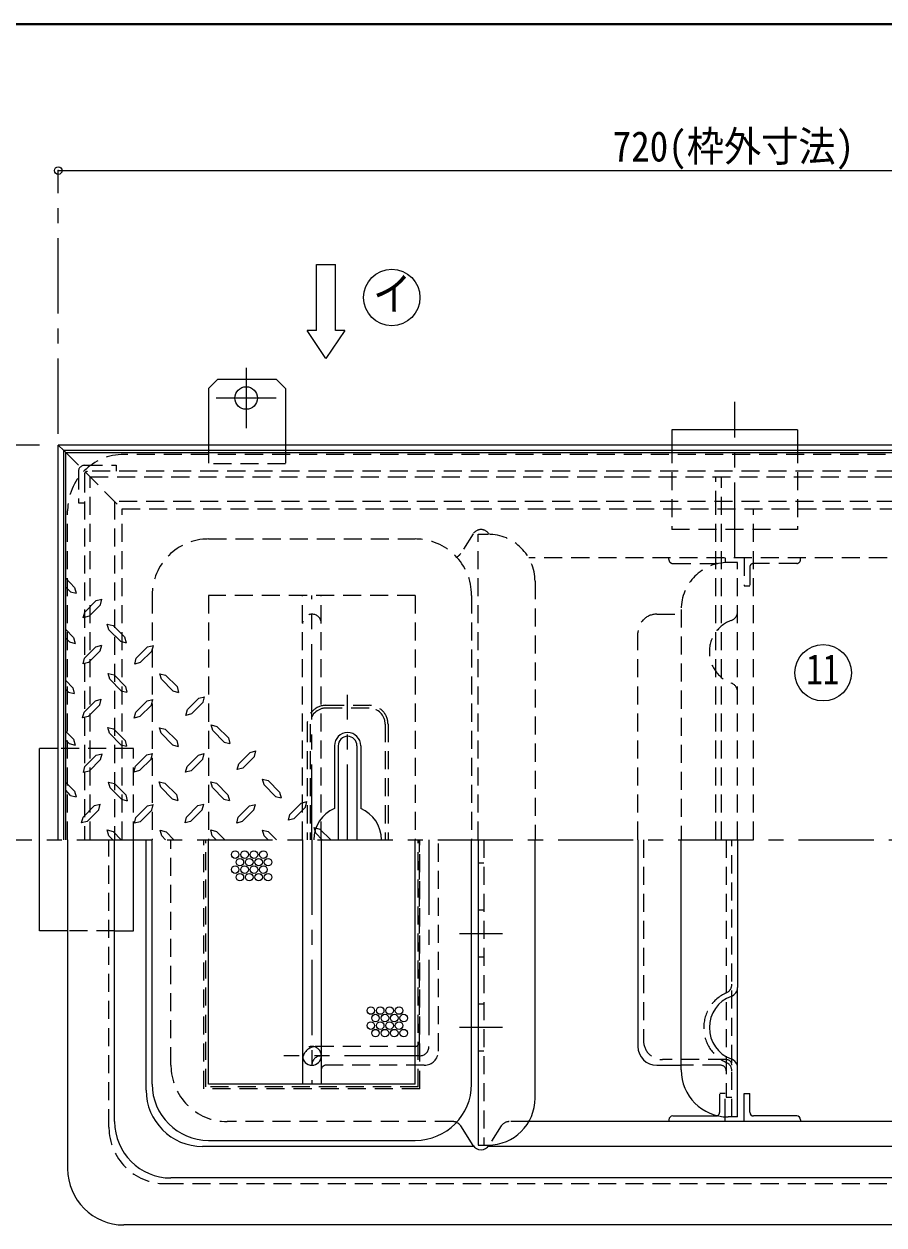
# Model space of a CAD drawing. Units: millimetres at full size, sheet at 1:8; details may follow other scales. Extents: x -1649 to 1591, y -1079 to 1169.
# Drawn here: x -1287 to -829, y 530 to 1169 of the extents above; entities that cross this region are included whole.
import ezdxf
from ezdxf.enums import TextEntityAlignment as Align

# ---------------------------------------------------------------- set-up
doc = ezdxf.new("R2010")
doc.units = ezdxf.units.MM
doc.header["$LTSCALE"] = 8
doc.header["$PDMODE"] = 32
doc.header["$PDSIZE"] = 4
doc.linetypes.add('CHAIN1', pattern=[8, 5, -1, 1, -1])
doc.linetypes.add('DASHED1', pattern=[1.8, 1.2, -0.6])
doc.layers.add('0-0_ﾚｲﾔ1', color=4, linetype='Continuous', lineweight=9)
doc.styles.add('ＭＳ ゴシック', font='')
doc.styles.get('ＭＳ ゴシック').set_extended_font_data('MS Gothic')

msp = doc.modelspace()

# ---------------------------------------------------------------- linework, layer by layer
at = {"layer": '0-0_ﾚｲﾔ1', "color": 1, "lineweight": 40}
msp.add_line((1591.424, 1169.018), (-1648.576, 1169.018), dxfattribs=at)
at = {"layer": '0-0_ﾚｲﾔ1', "linetype": 'CHAIN1'}
for p, q in [((-1268.576, 951.018), (-1268.576, 1091.018)), ((-1168.576, 986.018), (-1168.576, 954.018)), ((-1152.576, 970.018), (-1184.576, 970.018)), ((-908.576, 885.018), (-908.576, 968.018)), ((-1278.576, 945.018), (-1514.576, 945.018)), ((-1133.576, 735.018), (-1133.576, 865.018)), ((-1114.576, 735.018), (-1114.576, 812.018)), ((-1514.576, 735.018), (-253.576, 735.018)), ((-1133.576, 735.018), (-1133.576, 605.018)), ((-1071.266, 735.018), (-1071.266, 625.018)), ((-1032.076, 685.018), (-1055.076, 685.018)), ((-1032.076, 635.018), (-1055.076, 635.018)), ((-1076.266, 620.018), (-1148.576, 620.018))]:
    msp.add_line(p, q, dxfattribs=at)
at = {"layer": '0-0_ﾚｲﾔ1'}
for p, q in [((-1268.576, 1091.018), (-548.576, 1091.018)), ((-1183.576, 980.018), (-1188.576, 975.018)), ((-1183.576, 980.018), (-1152.576, 980.018)), ((-1147.576, 975.018), (-1152.576, 980.018)), ((-1188.576, 975.018), (-1188.576, 945.018)), ((-1147.576, 975.018), (-1147.576, 945.018)), ((-942.076, 953.018), (-942.076, 945.018)), ((-875.076, 953.018), (-942.076, 953.018)), ((-875.076, 953.018), (-875.076, 945.018)), ((-1265.576, 942.018), (-1264.576, 941.018)), ((-1259.899, 869.247), (-1264.576, 874.111)), ((-1262.117, 866.932), (-1264.576, 869.391)), ((-1259.899, 869.247), (-1259.032, 866.161)), ((-1262.117, 866.932), (-1259.032, 866.161)), ((-1248.424, 862.207), (-1245.339, 863.075)), ((-1246.11, 859.99), (-1245.339, 863.075)), ((-1248.424, 862.207), (-1254.403, 856.132)), ((-1246.11, 859.99), (-1252.185, 853.915)), ((-1260.382, 842.536), (-1264.576, 846.898)), ((-1242.446, 849.768), (-1239.36, 848.9)), ((-1241.578, 846.682), (-1242.446, 849.768)), ((-1235.503, 840.607), (-1241.578, 846.682)), ((-1233.285, 842.922), (-1239.36, 848.9)), ((-1262.599, 840.222), (-1264.576, 842.199)), ((-1262.599, 840.222), (-1259.514, 839.45)), ((-1260.382, 842.536), (-1259.514, 839.45)), ((-1248.521, 837.715), (-1254.596, 831.64)), ((-1248.521, 837.715), (-1245.435, 838.486)), ((-1246.207, 835.497), (-1245.435, 838.486)), ((-1235.503, 840.607), (-1232.417, 839.836)), ((-1233.285, 842.922), (-1232.417, 839.836)), ((-1221.039, 837.618), (-1227.114, 831.543)), ((-1221.039, 837.618), (-1217.953, 838.39)), ((-1218.724, 835.4), (-1217.953, 838.39)), ((-1260.767, 815.825), (-1264.576, 819.634)), ((-1241.964, 823.443), (-1238.878, 822.672)), ((-1241.096, 820.454), (-1241.964, 823.443)), ((-1235.021, 814.282), (-1241.096, 820.454)), ((-1232.803, 816.597), (-1238.878, 822.672)), ((-1214.482, 823.347), (-1211.396, 822.575)), ((-1213.614, 820.357), (-1214.482, 823.347)), ((-1207.539, 814.186), (-1213.614, 820.357)), ((-1205.321, 816.5), (-1211.396, 822.575)), ((-1263.082, 813.511), (-1264.576, 815.006)), ((-1263.082, 813.511), (-1259.996, 812.74)), ((-1260.767, 815.825), (-1259.996, 812.74)), ((-1235.021, 814.282), (-1232.032, 813.511)), ((-1232.803, 816.597), (-1232.032, 813.511)), ((-1207.539, 814.186), (-1204.549, 813.415)), ((-1205.321, 816.5), (-1204.549, 813.415)), ((-1248.714, 808.979), (-1254.789, 802.904)), ((-1248.714, 808.979), (-1245.628, 809.75)), ((-1246.399, 806.761), (-1245.628, 809.75)), ((-1221.232, 808.882), (-1227.307, 802.807)), ((-1221.232, 808.882), (-1218.146, 809.654)), ((-1218.917, 806.665), (-1218.146, 809.654)), ((-1193.749, 810.329), (-1199.824, 804.254)), ((-1193.749, 810.329), (-1190.664, 811.1)), ((-1191.435, 808.111), (-1190.664, 811.1)), ((-1260.478, 788.44), (-1264.576, 792.538)), ((-1242.157, 794.707), (-1239.071, 793.936)), ((-1241.289, 791.718), (-1242.157, 794.707)), ((-1232.996, 787.861), (-1239.071, 793.936)), ((-1214.674, 794.611), (-1211.589, 793.84)), ((-1213.807, 791.622), (-1214.674, 794.611)), ((-1205.514, 787.765), (-1211.589, 793.84)), ((-1187.192, 796.057), (-1184.107, 795.286)), ((-1186.324, 793.068), (-1187.192, 796.057)), ((-1180.249, 786.897), (-1186.324, 793.068)), ((-1178.032, 789.211), (-1184.107, 795.286)), ((-1262.696, 786.125), (-1264.576, 788.006)), ((-1262.696, 786.125), (-1259.61, 785.354)), ((-1260.478, 788.44), (-1259.61, 785.354)), ((-1235.214, 785.547), (-1241.289, 791.718)), ((-1232.996, 787.861), (-1232.224, 784.775)), ((-1207.732, 785.45), (-1213.807, 791.622)), ((-1205.514, 787.765), (-1204.742, 784.679)), ((-1180.249, 786.897), (-1177.26, 786.125)), ((-1178.032, 789.211), (-1177.26, 786.125)), ((-1268.576, 783.518), (-1278.576, 783.518)), ((-1278.576, 735.018), (-1278.576, 783.518)), ((-1248.328, 779.954), (-1254.403, 773.879)), ((-1248.328, 779.954), (-1245.242, 780.725)), ((-1246.014, 777.736), (-1245.242, 780.725)), ((-1235.214, 785.547), (-1232.224, 784.775)), ((-1221.424, 780.147), (-1227.499, 774.072)), ((-1221.424, 780.147), (-1218.339, 780.918)), ((-1219.11, 777.929), (-1218.339, 780.918)), ((-1207.732, 785.45), (-1204.742, 784.679)), ((-1193.942, 780.05), (-1200.017, 773.975)), ((-1193.942, 780.05), (-1190.857, 780.822)), ((-1191.628, 777.832), (-1190.857, 780.822)), ((-1166.46, 781.497), (-1172.535, 775.422)), ((-1166.46, 781.497), (-1163.374, 782.268)), ((-1164.146, 779.279), (-1163.374, 782.268)), ((-1159.903, 767.225), (-1156.817, 766.454)), ((-1159.035, 764.236), (-1159.903, 767.225)), ((-1259.899, 760.861), (-1264.576, 765.538)), ((-1262.117, 758.547), (-1264.576, 761.357)), ((-1259.899, 760.861), (-1259.032, 757.775)), ((-1241.771, 765.682), (-1238.685, 764.911)), ((-1240.903, 762.693), (-1241.771, 765.682)), ((-1234.828, 756.522), (-1240.903, 762.693)), ((-1232.61, 758.836), (-1238.685, 764.911)), ((-1214.867, 765.875), (-1211.782, 765.104)), ((-1213.999, 762.886), (-1214.867, 765.875)), ((-1207.924, 756.715), (-1213.999, 762.886)), ((-1205.707, 759.029), (-1211.782, 765.104)), ((-1187.385, 765.779), (-1184.299, 765.007)), ((-1186.517, 762.79), (-1187.385, 765.779)), ((-1180.442, 756.618), (-1186.517, 762.79)), ((-1178.224, 758.932), (-1184.299, 765.007)), ((-1152.96, 758.065), (-1159.035, 764.236)), ((-1150.742, 760.379), (-1156.817, 766.454)), ((-1262.117, 758.547), (-1259.032, 757.775)), ((-1234.828, 756.522), (-1231.839, 755.75)), ((-1232.61, 758.836), (-1231.839, 755.75)), ((-1207.924, 756.715), (-1204.935, 755.943)), ((-1205.707, 759.029), (-1204.935, 755.943)), ((-1180.442, 756.618), (-1177.453, 755.847)), ((-1178.224, 758.932), (-1177.453, 755.847)), ((-1152.96, 758.065), (-1149.971, 757.293)), ((-1150.742, 760.379), (-1149.971, 757.293)), ((-1139.267, 754.497), (-1145.342, 748.422)), ((-1139.267, 754.497), (-1136.182, 755.268)), ((-1136.953, 752.279), (-1136.182, 755.268)), ((-1249.292, 753.147), (-1255.367, 747.072)), ((-1249.292, 753.147), (-1246.207, 753.918)), ((-1246.978, 750.929), (-1246.207, 753.918)), ((-1221.135, 752.954), (-1227.21, 746.879)), ((-1221.135, 752.954), (-1218.049, 753.725)), ((-1218.821, 750.736), (-1218.049, 753.725)), ((-1194.232, 753.147), (-1200.307, 747.072)), ((-1194.232, 753.147), (-1191.146, 753.918)), ((-1191.917, 750.929), (-1191.146, 753.918)), ((-1166.749, 753.05), (-1172.824, 746.975)), ((-1166.749, 753.05), (-1163.664, 753.822)), ((-1164.435, 750.832), (-1163.664, 753.822)), ((-1242.446, 740.225), (-1239.36, 739.357)), ((-1241.578, 737.14), (-1242.446, 740.225)), ((-1239.457, 735.018), (-1241.578, 737.14)), ((-1235.021, 735.018), (-1239.36, 739.357)), ((-1221.788, 601.807), (-1221.788, 735.018)), ((-1218.576, 605.018), (-1218.576, 735.018)), ((-1214.289, 740.032), (-1211.203, 739.261)), ((-1213.517, 737.043), (-1214.289, 740.032)), ((-1211.492, 735.018), (-1213.517, 737.043)), ((-1207.123, 735.018), (-1211.203, 739.261)), ((-1188.576, 605.018), (-1188.576, 735.018)), ((-1187.385, 740.225), (-1184.299, 739.357)), ((-1186.614, 737.14), (-1187.385, 740.225)), ((-1184.492, 735.018), (-1186.614, 737.14)), ((-1179.96, 735.018), (-1184.299, 739.357)), ((-1159.903, 740.129), (-1156.817, 739.357)), ((-1159.035, 737.14), (-1159.903, 740.129)), ((-1156.914, 735.018), (-1159.035, 737.14)), ((-1152.478, 735.018), (-1156.817, 739.357)), ((-1123.507, 735.018), (-1129.335, 740.707)), ((-1078.576, 605.018), (-1078.576, 735.018)), ((-1048.576, 605.018), (-1048.576, 735.018)), ((-960.076, 735.018), (-960.076, 625.018)), ((-907.076, 613.658), (-907.076, 656.378)), ((-1138.576, 620.018), (-1138.576, 605.018)), ((-1128.576, 620.018), (-1128.576, 605.018)), ((-950.076, 615.018), (-937.076, 615.018)), ((-1078.576, 605.018), (-1188.576, 605.018)), ((-900.576, 590.018), (-900.576, 600.018)), ((-941.576, 588.018), (-918.576, 588.018)), ((-875.576, 588.018), (-898.576, 588.018)), ((-1047.801, 572.344), (-1054.352, 582.692)), ((-798.727, 585.018), (-1018.176, 585.018)), ((-943.576, 586.018), (-943.576, 585.018)), ((-913.576, 585.018), (-913.576, 587.563)), ((-873.576, 586.018), (-873.576, 585.018)), ((-1047.408, 571.807), (-1191.788, 571.807)), ((-1188.576, 575.018), (-1078.576, 575.018)), ((-777.408, 571.807), (-1039.744, 571.807))]:
    msp.add_line(p, q, dxfattribs=at)
at = {"layer": '0-0_ﾚｲﾔ1', "color": 7, "lineweight": 18}
for p, q in [((-1121.076, 1006.018), (-1121.076, 1041.018)), ((-1131.076, 1006.018), (-1136.076, 1006.018)), ((-1126.076, 991.018), (-1136.076, 1006.018)), ((-1116.076, 1006.018), (-1126.076, 991.018)), ((-1116.076, 1006.018), (-1121.076, 1006.018)), ((-548.576, 945.018), (-1268.576, 945.018)), ((-1268.576, 945.018), (-1265.576, 942.018)), ((-1268.576, 735.018), (-1268.576, 945.018)), ((-551.576, 942.018), (-1265.576, 942.018)), ((-1265.576, 735.018), (-1265.576, 942.018)), ((-1119.576, 785.018), (-1119.576, 735.018)), ((-1109.576, 785.018), (-1109.576, 735.018)), ((-1138.576, 735.018), (-1138.576, 620.018)), ((-1128.576, 735.018), (-1128.576, 620.018)), ((-1045.076, 735.018), (-1045.076, 572.518)), ((-1014.826, 597.518), (-1014.826, 735.018)), ((-937.076, 612.518), (-937.076, 735.018)), ((-907.076, 735.018), (-907.076, 656.378)), ((-907.076, 587.518), (-907.076, 613.658)), ((-907.076, 587.518), (-912.076, 587.518)), ((-1045.076, 572.518), (-1039.826, 572.518)), ((-1039.237, 572.525), (-1039.352, 572.344))]:
    msp.add_line(p, q, dxfattribs=at)
at = {"layer": '0-0_ﾚｲﾔ1', "color": 5, "lineweight": 25}
for p, q in [((-1264.576, 941.018), (-552.576, 941.018)), ((-1264.576, 735.018), (-1264.576, 941.018)), ((-1121.576, 785.018), (-1121.576, 751.601)), ((-1107.576, 785.018), (-1107.576, 751.601)), ((-1278.576, 686.518), (-1278.576, 735.018)), ((-1263.576, 735.018), (-1263.576, 560.018)), ((-1238.576, 585.018), (-1238.576, 735.018)), ((-1228.576, 686.518), (-1228.576, 735.018)), ((-1263.576, 686.518), (-1278.576, 686.518)), ((-1238.576, 686.518), (-1228.576, 686.518)), ((-608.576, 555.018), (-1208.576, 555.018)), ((-583.576, 530.018), (-1233.576, 530.018))]:
    msp.add_line(p, q, dxfattribs=at)
at = {"layer": '0-0_ﾚｲﾔ1', "linetype": 'DASHED1'}
for p, q in [((-1264.576, 941.018), (-1254.108, 930.55)), ((-583.576, 940.018), (-1233.576, 940.018)), ((-1188.576, 945.018), (-1188.576, 935.018)), ((-1147.576, 945.018), (-1147.576, 935.018)), ((-942.076, 945.018), (-942.076, 900.018)), ((-875.076, 945.018), (-875.076, 900.018)), ((-1254.576, 934.218), (-1237.776, 934.218)), ((-1237.776, 934.218), (-1237.776, 931.018)), ((-1147.576, 935.018), (-1188.576, 935.018)), ((-1257.776, 931.018), (-1257.776, 914.218)), ((-1251.576, 928.018), (-565.576, 928.018)), ((-1251.576, 735.018), (-1251.576, 928.018)), ((-918.576, 911.018), (-918.576, 928.018)), ((-915.576, 735.018), (-915.576, 928.018)), ((-1257.776, 914.218), (-1254.576, 914.218)), ((-578.576, 915.018), (-1238.576, 915.018)), ((-1238.576, 915.018), (-1238.576, 735.018)), ((-1263.576, 735.018), (-1263.576, 910.018)), ((-1188.576, 895.018), (-1078.576, 895.018)), ((-1047.801, 897.692), (-1054.352, 887.344)), ((-1045.076, 897.518), (-1039.826, 897.518)), ((-1045.076, 735.018), (-1045.076, 897.518)), ((-1039.237, 897.511), (-1039.352, 897.692)), ((-875.076, 900.018), (-942.076, 900.018)), ((-798.727, 885.018), (-1018.176, 885.018)), ((-943.576, 884.018), (-943.576, 885.018)), ((-941.576, 882.018), (-918.576, 882.018)), ((-913.576, 885.018), (-913.576, 882.473)), ((-907.076, 882.518), (-912.076, 882.518)), ((-907.076, 735.018), (-907.076, 882.518)), ((-875.576, 882.018), (-898.576, 882.018)), ((-873.576, 884.018), (-873.576, 885.018)), ((-900.576, 880.018), (-900.576, 870.018)), ((-1014.826, 872.518), (-1014.826, 735.018)), ((-1218.576, 865.018), (-1218.576, 735.018)), ((-1188.576, 865.018), (-1188.576, 735.018)), ((-1078.576, 865.018), (-1188.576, 865.018)), ((-1138.576, 735.018), (-1138.576, 865.018)), ((-1128.576, 735.018), (-1128.576, 865.018)), ((-1078.576, 865.018), (-1078.576, 735.018)), ((-1048.576, 865.018), (-1048.576, 735.018)), ((-937.076, 857.518), (-937.076, 735.018)), ((-950.076, 855.018), (-937.326, 855.018)), ((-960.076, 735.018), (-960.076, 845.018)), ((-1228.576, 783.518), (-1268.576, 783.518)), ((-1228.576, 735.018), (-1228.576, 783.518)), ((-1208.576, 615.018), (-1208.576, 735.018)), ((-1191.076, 602.518), (-1191.076, 735.018)), ((-1190.076, 603.518), (-1190.076, 735.018)), ((-1077.076, 603.518), (-1077.076, 735.018)), ((-1076.266, 627.518), (-1076.266, 735.018)), ((-1076.076, 602.518), (-1076.076, 735.018)), ((-1066.266, 622.518), (-1066.266, 735.018)), ((-1042.076, 735.018), (-1042.076, 572.518)), ((-957.076, 735.018), (-957.076, 628.018)), ((-913.076, 735.018), (-913.076, 598.018)), ((-910.076, 587.518), (-910.076, 735.018)), ((-1042.076, 722.518), (-1045.076, 722.518)), ((-1042.076, 697.518), (-1045.076, 697.518)), ((-1042.076, 672.518), (-1045.076, 672.518)), ((-1042.076, 647.518), (-1045.076, 647.518)), ((-1078.766, 625.018), (-1131.076, 625.018)), ((-1042.076, 622.518), (-1045.076, 622.518)), ((-1073.766, 615.018), (-1126.076, 615.018)), ((-913.076, 618.018), (-947.076, 618.018)), ((-916.076, 615.018), (-937.076, 615.018)), ((-1076.076, 602.518), (-1191.076, 602.518)), ((-1077.076, 603.518), (-1190.076, 603.518)), ((-913.576, 600.018), (-916.576, 600.018)), ((-916.576, 590.018), (-916.576, 600.018)), ((-913.576, 587.563), (-913.576, 600.018)), ((-913.076, 598.018), (-910.076, 598.018)), ((-1058.576, 585.018), (-1178.576, 585.018)), ((-1032.801, 582.692), (-1039.237, 572.525)), ((-1018.176, 585.018), (-1028.576, 585.018))]:
    msp.add_line(p, q, dxfattribs=at)
at = {"layer": '0-0_ﾚｲﾔ1', "color": 7, "linetype": 'DASHED1', "lineweight": 18}
for p, q in [((-1254.576, 929.418), (-1254.576, 735.018)), ((-1254.108, 930.55), (-1234.576, 911.018)), ((-564.176, 931.018), (-1252.976, 931.018)), ((-1234.576, 911.018), (-582.576, 911.018)), ((-1234.576, 735.018), (-1234.576, 911.018)), ((-918.576, 735.018), (-918.576, 911.018)), ((-898.576, 735.018), (-898.576, 911.018)), ((-1126.076, 806.518), (-1103.076, 806.518)), ((-1103.076, 805.018), (-1126.076, 805.018)), ((-1136.076, 796.518), (-1136.076, 735.018)), ((-1134.576, 796.518), (-1134.576, 735.018)), ((-1094.576, 796.518), (-1094.576, 735.018)), ((-1093.076, 796.518), (-1093.076, 735.018)), ((-1241.576, 582.018), (-1241.576, 735.018)), ((-1238.576, 686.518), (-1263.576, 686.518)), ((-1211.576, 552.018), (-605.576, 552.018))]:
    msp.add_line(p, q, dxfattribs=at)
at = {"layer": '0-0_ﾚｲﾔ1', "color": 7, "lineweight": 18}
msp.add_lwpolyline([(-1131.076, 1006.018), (-1131.076, 1041.018), (-1121.076, 1041.018)], dxfattribs=at)
at = {"layer": '0-0_ﾚｲﾔ1', "linetype": 'DASHED1'}
msp.add_lwpolyline([(-903.576, 885.018), (-903.576, 870.018), (-900.576, 870.018)], dxfattribs=at)
at = {"layer": '0-0_ﾚｲﾔ1'}
for points in [[(-1252.185, 853.915), (-1255.271, 853.047), (-1254.403, 856.132)], [(-1246.207, 835.497), (-1252.378, 829.325), (-1255.367, 828.554), (-1254.596, 831.64)], [(-1218.724, 835.4), (-1224.896, 829.229), (-1227.885, 828.457), (-1227.114, 831.543)], [(-1246.399, 806.761), (-1252.571, 800.59), (-1255.56, 799.818), (-1254.789, 802.904)], [(-1218.917, 806.665), (-1225.089, 800.493), (-1228.078, 799.722), (-1227.307, 802.807)], [(-1191.435, 808.111), (-1197.607, 801.94), (-1200.596, 801.168), (-1199.824, 804.254)], [(-1246.014, 777.736), (-1252.185, 771.565), (-1255.174, 770.793), (-1254.403, 773.879)], [(-1219.11, 777.929), (-1225.282, 771.757), (-1228.271, 770.986), (-1227.499, 774.072)], [(-1191.628, 777.832), (-1197.799, 771.661), (-1200.789, 770.89), (-1200.017, 773.975)], [(-1164.146, 779.279), (-1170.317, 773.107), (-1173.307, 772.336), (-1172.535, 775.422)], [(-1246.978, 750.929), (-1253.149, 744.757), (-1256.139, 743.986), (-1255.367, 747.072)], [(-1218.821, 750.736), (-1224.992, 744.565), (-1227.982, 743.793), (-1227.21, 746.879)], [(-1191.917, 750.929), (-1198.089, 744.757), (-1201.078, 743.986), (-1200.307, 747.072)], [(-1164.435, 750.832), (-1170.607, 744.661), (-1173.596, 743.89), (-1172.824, 746.975)], [(-1136.953, 752.279), (-1143.124, 746.107), (-1146.114, 745.336), (-1145.342, 748.422)], [(-1128.082, 735.018), (-1131.553, 738.49), (-1132.421, 741.575), (-1129.335, 740.707)], [(-903.576, 585.018), (-903.576, 600.018), (-900.576, 600.018)]]:
    msp.add_lwpolyline(points, dxfattribs=at)
at = {"layer": '0-0_ﾚｲﾔ1', "color": 7, "lineweight": 18}
for centre in [(-1091.076, 1023.518), (-861.498, 823.845)]:
    msp.add_circle(centre, 15, dxfattribs=at)
at = {"layer": '0-0_ﾚｲﾔ1'}
for centre, radius in [((-1168.576, 970.018), 6), ((-1174.397, 727.078), 2), ((-1169.397, 727.078), 2), ((-1164.397, 727.078), 2), ((-1159.397, 727.078), 2), ((-1171.897, 723.078), 2), ((-1166.897, 723.078), 2), ((-1161.897, 723.078), 2), ((-1156.897, 723.078), 2), ((-1174.397, 719.078), 2), ((-1171.897, 715.078), 2), ((-1169.397, 719.078), 2), ((-1166.897, 715.078), 2), ((-1164.397, 719.078), 2), ((-1161.897, 715.078), 2), ((-1159.397, 719.078), 2), ((-1156.897, 715.078), 2), ((-1102.213, 644.109), 2), ((-1097.213, 644.109), 2), ((-1092.213, 644.109), 2), ((-1087.213, 644.109), 2), ((-1099.713, 640.109), 2), ((-1094.713, 640.109), 2), ((-1089.713, 640.109), 2), ((-1084.713, 640.109), 2), ((-1102.213, 636.109), 2), ((-1099.713, 632.109), 2), ((-1097.213, 636.109), 2), ((-1094.713, 632.109), 2), ((-1092.213, 636.109), 2), ((-1089.713, 632.109), 2), ((-1087.213, 636.109), 2), ((-1084.713, 632.109), 2)]:
    msp.add_circle(centre, radius, dxfattribs=at)
at = {"layer": '0-0_ﾚｲﾔ1', "linetype": 'DASHED1'}
for centre, radius, start, end in [((-1233.576, 910.018), 30, 90, 180), ((-1254.576, 931.018), 3.2, 90, 180), ((-1188.576, 865.018), 30, 90, 180), ((-1078.576, 865.018), 30, 0, 90), ((-1043.576, 895.018), 5, 32.33353, 147.66647), ((-1039.826, 872.518), 25, 0, 90), ((-1058.576, 890.018), 5, 293.40184, 327.66647), ((-941.576, 884.018), 2, 180, 270), ((-912.076, 857.518), 25, 90, 180), ((-918.576, 880.018), 2, 66.81961, 90), ((-898.576, 880.018), 2, 90, 180), ((-875.576, 884.018), 2, 270, 0), ((-912.076, 856.378), 5, 289.84334, 360), ((-1133.576, 850.018), 5, 0, 180), ((-950.076, 845.018), 10, 90, 180), ((-904.368, 835.018), 17.708, 109.84334, 250.15666), ((-912.076, 813.658), 5, 360, 70.15666), ((-904.868, 635.018), 20.208, 113.88854, 246.11146), ((-915.076, 658.067), 5, 293.88854, 0), ((-1078.766, 627.518), 2.5, 270, 0), ((-947.076, 628.018), 10, 180, 270), ((-1131.076, 617.518), 7.5, 90, 180), ((-1133.576, 620.018), 5, 0, 180), ((-1073.766, 622.518), 7.5, 270, 0), ((-1178.576, 615.018), 30, 180, 270), ((-1126.076, 612.518), 2.5, 90, 180), ((-916.076, 612.018), 3, 0, 90), ((-913.076, 615.018), 3, 0, 90), ((-915.076, 611.969), 5, 0, 66.11146), ((-918.576, 590.018), 2, 293.18039, 0), ((-1058.576, 580.018), 5, 66.59816, 90), ((-1028.576, 580.018), 5, 90, 147.66647)]:
    msp.add_arc(centre, radius, start, end, dxfattribs=at)
at = {"layer": '0-0_ﾚｲﾔ1', "color": 7, "linetype": 'DASHED1', "lineweight": 18}
for centre, radius, start, end in [((-1252.976, 929.418), 1.6, 90, 180), ((-1126.076, 796.518), 10, 90, 180), ((-1103.076, 796.518), 10, 0, 90), ((-1126.076, 796.518), 8.5, 90, 180), ((-1103.076, 796.518), 8.5, 0, 90), ((-1211.576, 582.018), 30, 180, 270)]:
    msp.add_arc(centre, radius, start, end, dxfattribs=at)
at = {"layer": '0-0_ﾚｲﾔ1', "color": 5, "lineweight": 25}
for centre, radius, start, end in [((-1114.576, 785.018), 7, 0, 180), ((-1114.576, 735.018), 18, 112.88538, 180), ((-1114.576, 735.018), 18, 0, 67.11462), ((-1208.576, 585.018), 30, 180, 270), ((-1233.576, 560.018), 30, 180, 270)]:
    msp.add_arc(centre, radius, start, end, dxfattribs=at)
at = {"layer": '0-0_ﾚｲﾔ1', "color": 7, "lineweight": 18}
for centre, radius, start, end in [((-1114.576, 785.018), 5, 0, 180), ((-912.076, 656.378), 5, 289.84334, 0), ((-904.368, 635.018), 17.708, 109.84334, 250.15666), ((-1133.576, 620.018), 5, 180, 0), ((-912.076, 613.658), 5, 0, 70.15666), ((-912.076, 612.518), 25, 180, 270), ((-1039.826, 597.518), 25, 270, 0)]:
    msp.add_arc(centre, radius, start, end, dxfattribs=at)
at = {"layer": '0-0_ﾚｲﾔ1', "linetype": 'CHAIN1'}
for centre, start, end in [((-1128.576, 615.018), 90, 180), ((-1076.266, 625.018), 270, 0)]:
    msp.add_arc(centre, 5, start, end, dxfattribs=at)
at = {"layer": '0-0_ﾚｲﾔ1'}
for centre, radius, start, end in [((-950.076, 625.018), 10, 180, 270), ((-1191.788, 601.807), 30, 180, 270), ((-1188.576, 605.018), 30, 180, 270), ((-1078.576, 605.018), 30, 270, 0), ((-941.576, 586.018), 2, 90, 180), ((-918.576, 590.018), 2, 270, 293.18039), ((-898.576, 590.018), 2, 180, 270), ((-875.576, 586.018), 2, 0, 90), ((-1058.576, 580.018), 5, 32.33353, 66.59816), ((-1043.576, 575.018), 5, 212.33353, 327.66647)]:
    msp.add_arc(centre, radius, start, end, dxfattribs=at)
at = {"layer": '0-0_ﾚｲﾔ1', "color": 1}
msp.add_point((-1268.576, 1091.018), dxfattribs=at)

# ---------------------------------------------------------------- texts
at = {"layer": '0-0_ﾚｲﾔ1', "color": 7, "style": 'ＭＳ ゴシック'}
for s, height, width, p in [('720(枠外寸法)', 16.13, 0.9, (-973.576, 1091.018)), ('イ', 17.6, 0.85, (-1101.076, 1011.518)), ('11', 16.13, 0.8, (-870.498, 812.845))]:
    msp.add_text(s, height=height, dxfattribs=dict(at, width=width)).set_placement(p, align=Align.BOTTOM_LEFT)

doc.saveas('drawing.dxf')
